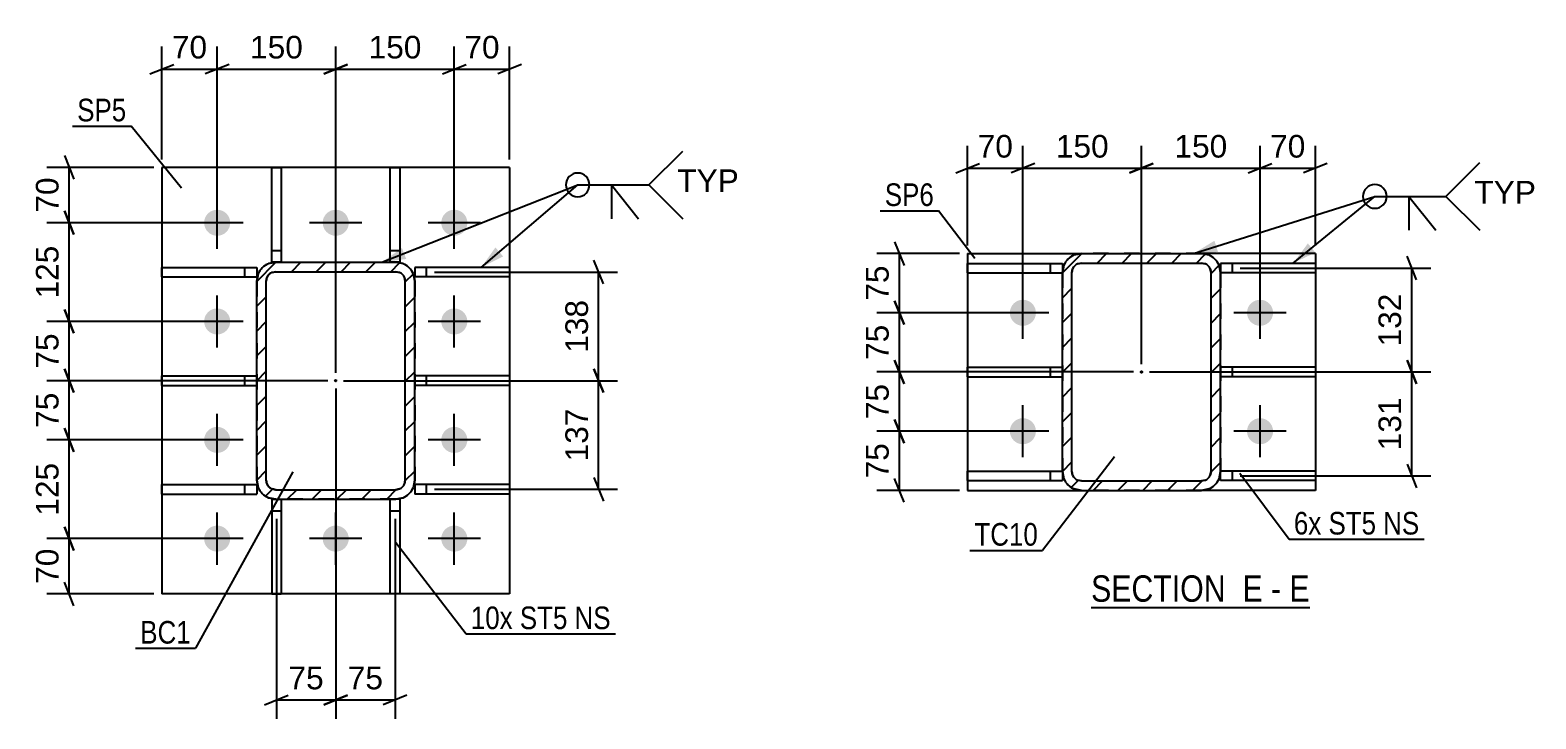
# Model space of a CAD drawing. Header units: millimetres. Extents: x -160 to 681, y -274 to 320.
# Drawn here: x 43.7 to 234.2, y -147 to -59.8 of the extents above; entities that cross this region are included whole.
import ezdxf

# ---------------------------------------------------------------- set-up
doc = ezdxf.new("R2010")
doc.units = ezdxf.units.MM
doc.linetypes.add('DXK_LINE_DOT2', pattern=[3.9198, 1.9599, -1.9599])
doc.linetypes.add('DXK_LINE_DOT3', pattern=[5.9187, 2.979, -0.9799, 0.9799, -0.9799])
doc.styles.add('Arial', font='ARIAL.TTF', dxfattribs={"height": 0.2})
doc.styles.add('Arial Narrow', font='ARIALN.TTF', dxfattribs={"height": 0.2})

# ---------------------------------------------------------------- blocks, each defined once
blk = doc.blocks.new('Unknown-284857079-15 - 17497')
at = {"color": 6, "linetype": 'Continuous'}
blk.add_line((177.89, -132.91), (205.54, -132.91), dxfattribs=at)
at = {"color": 0, "linetype": 'Continuous'}
for points in [[(196, -132.16), (196, -128.66), (177.89, -128.66), (177.89, -132.16)], [(199.61, -132.16), (199.61, -128.66), (197.05, -128.66), (197.05, -132.16)], [(201.93, -132.16), (201.93, -128.66), (200.66, -128.66), (200.66, -132.16)], [(205.54, -132.16), (205.54, -128.66), (202.98, -128.66), (202.98, -132.16)]]:
    blk.add_wipeout(points, dxfattribs=at)
at = {"color": 7, "linetype": 'Continuous', "style": 'Arial Narrow'}
for s, p in [('SECTION ', (177.89, -132.16)), ('E', (197.05, -132.16)), ('E', (202.98, -132.16)), ('-', (200.66, -132.16))]:
    blk.add_text(s, height=3.34, dxfattribs=at).set_placement(p)
blk = doc.blocks.new('Part-284857079-16413 - 16385')
at = {"color": 2, "linetype": 'Continuous'}
for p, q in [((104.33, -117.32), (92.33, -117.32)), ((92.33, -117.32), (92.33, -118.52)), ((104.33, -117.32), (104.33, -118.52)), ((104.33, -118.52), (92.33, -118.52))]:
    blk.add_line(p, q, dxfattribs=at)
at = {"color": 7, "linetype": 'DXK_LINE_DOT2'}
blk.add_line((93.83, -118.52), (93.83, -117.32), dxfattribs=at)
blk = doc.blocks.new('Part-284857079-16411 - 16385')
at = {"color": 2, "linetype": 'Continuous'}
for p, q in [((104.33, -103.57), (92.33, -103.57)), ((104.33, -104.77), (92.33, -104.77)), ((104.33, -103.57), (104.33, -104.77))]:
    blk.add_line(p, q, dxfattribs=at)
at = {"color": 7, "linetype": 'DXK_LINE_DOT2'}
for p, q in [((92.33, -103.57), (92.33, -104.77)), ((93.83, -104.77), (93.83, -103.57))]:
    blk.add_line(p, q, dxfattribs=at)
blk = doc.blocks.new('Part-284857079-16387 - 16385')
at = {"linetype": 'Continuous'}
h = blk.add_hatch(dxfattribs=at)
h.set_pattern_fill('', scale=0.7, style=0, pattern_type=0)
h.set_pattern_definition([(45, (92.1457, -90.6523), (-1.57154, 1.57154), [])])
h.paths.add_polyline_path([(92.33, -91.57), (92.15, -90.65), (91.63, -89.87), (90.85, -89.35), (89.93, -89.17), (74.73, -89.17), (73.81, -89.35), (73.03, -89.87), (72.51, -90.65), (72.33, -91.57), (72.33, -116.77), (72.51, -117.69), (73.03, -118.47), (73.81, -118.99), (74.73, -119.17), (89.93, -119.17), (90.85, -118.99), (91.63, -118.47), (92.15, -117.69), (92.33, -116.77)])
h.paths.add_polyline_path([(91.04, -117.23), (90.78, -117.62), (90.39, -117.88), (89.93, -117.97), (74.73, -117.97), (74.27, -117.88), (73.88, -117.62), (73.62, -117.23), (73.53, -116.77), (73.53, -91.57), (73.62, -91.11), (73.88, -90.72), (74.27, -90.46), (74.73, -90.37), (89.93, -90.37), (90.39, -90.46), (90.78, -90.72), (91.04, -91.11), (91.13, -91.57), (91.13, -116.77)])
blk.add_hatch(color=246, dxfattribs=at).paths.add_polyline_path([(82.33, -104.27, -1), (82.33, -104.07, -1)])
at = {"color": 7, "linetype": 'DXK_LINE_DOT2'}
for p, q in [((73.81, -89.35), (74.73, -89.17)), ((74.73, -89.17), (89.93, -89.17)), ((89.93, -89.17), (90.85, -89.35)), ((72.33, -91.57), (72.51, -90.65)), ((73.62, -91.11), (73.53, -91.57)), ((74.73, -90.37), (74.27, -90.46)), ((74.73, -90.37), (89.93, -90.37)), ((90.39, -90.46), (89.93, -90.37)), ((91.13, -91.57), (91.04, -91.11)), ((92.15, -90.65), (92.33, -91.57)), ((72.33, -91.57), (72.33, -116.77)), ((73.53, -116.77), (73.53, -91.57)), ((91.13, -116.77), (91.13, -91.57)), ((92.33, -91.57), (92.33, -116.77)), ((72.51, -117.69), (72.33, -116.77)), ((73.53, -116.77), (73.62, -117.23)), ((74.27, -117.88), (74.73, -117.97)), ((74.73, -117.97), (89.93, -117.97)), ((89.93, -117.97), (90.39, -117.88)), ((91.04, -117.23), (91.13, -116.77)), ((92.33, -116.77), (92.15, -117.69)), ((74.73, -119.17), (73.81, -118.99)), ((89.93, -119.17), (74.73, -119.17)), ((90.85, -118.99), (89.93, -119.17))]:
    blk.add_line(p, q, dxfattribs=at)
at = {"color": 2, "linetype": 'Continuous'}
for p, q in [((74.73, -89.17), (73.81, -89.35)), ((74.73, -89.17), (89.93, -89.17)), ((90.85, -89.35), (89.93, -89.17)), ((72.51, -90.65), (72.33, -91.57)), ((73.53, -91.57), (73.62, -91.11)), ((74.27, -90.46), (74.73, -90.37)), ((74.73, -90.37), (89.93, -90.37)), ((89.93, -90.37), (90.39, -90.46)), ((91.04, -91.11), (91.13, -91.57)), ((92.33, -91.57), (92.15, -90.65)), ((72.33, -116.77), (72.33, -91.57)), ((73.53, -116.77), (73.53, -91.57)), ((91.13, -116.77), (91.13, -91.57)), ((92.33, -116.77), (92.33, -91.57)), ((72.33, -116.77), (72.51, -117.69)), ((73.62, -117.23), (73.53, -116.77)), ((74.73, -117.97), (74.27, -117.88)), ((74.73, -117.97), (89.93, -117.97)), ((90.39, -117.88), (89.93, -117.97)), ((91.13, -116.77), (91.04, -117.23)), ((92.15, -117.69), (92.33, -116.77)), ((73.81, -118.99), (74.73, -119.17)), ((74.73, -119.17), (89.93, -119.17)), ((89.93, -119.17), (90.85, -118.99))]:
    blk.add_line(p, q, dxfattribs=at)
at = {"color": 7, "linetype": 'DXK_LINE_DOT3'}
blk.add_line((82.33, -104.17), (82.33, -104.17), dxfattribs=at)
at = {"color": 246, "linetype": 'DXK_LINE_DOT2'}
blk.add_line((82.33, -104.17), (82.33, -104.17), dxfattribs=at)
at = {"color": 246, "linetype": 'Continuous'}
blk.add_circle((82.33, -104.17), 0.1, dxfattribs=at)
at = {"color": 7, "linetype": 'DXK_LINE_DOT2'}
for centre, radius, start, end in [((74.73, -91.57), 2.4, 112.5, 157.5), ((89.93, -91.57), 2.4, 22.5, 67.5), ((74.73, -91.57), 1.2, 112.5, 157.5), ((89.93, -91.57), 1.2, 22.5, 67.5), ((74.73, -116.77), 2.4, 202.5, 247.5), ((74.73, -116.77), 1.2, 202.5, 247.5), ((89.93, -116.77), 1.2, 292.5, 337.5), ((89.93, -116.77), 2.4, 292.5, 337.5)]:
    blk.add_arc(centre, radius, start, end, dxfattribs=at)
at = {"color": 2, "linetype": 'Continuous'}
for centre, radius, start, end in [((74.73, -91.57), 2.4, 112.5, 157.5), ((89.93, -91.57), 2.4, 22.5, 67.5), ((74.73, -91.57), 1.2, 112.5, 157.5), ((89.93, -91.57), 1.2, 22.5, 67.5), ((74.73, -116.77), 2.4, 202.5, 247.5), ((74.73, -116.77), 1.2, 202.5, 247.5), ((89.93, -116.77), 1.2, 292.5, 337.5), ((89.93, -116.77), 2.4, 292.5, 337.5)]:
    blk.add_arc(centre, radius, start, end, dxfattribs=at)
blk = doc.blocks.new('Part-284857079-16409 - 16385')
at = {"color": 2, "linetype": 'Continuous'}
for p, q in [((60.33, -77.17), (60.33, -131.17)), ((104.33, -77.17), (60.33, -77.17)), ((104.33, -77.17), (104.33, -131.17)), ((104.33, -131.17), (60.33, -131.17))]:
    blk.add_line(p, q, dxfattribs=at)
blk = doc.blocks.new('Part-284857079-16412 - 16385')
at = {"color": 2, "linetype": 'Continuous'}
for p, q in [((104.33, -89.82), (92.33, -89.82)), ((92.33, -89.82), (92.33, -91.02)), ((104.33, -91.02), (92.33, -91.02)), ((104.33, -89.82), (104.33, -91.02))]:
    blk.add_line(p, q, dxfattribs=at)
at = {"color": 7, "linetype": 'DXK_LINE_DOT2'}
blk.add_line((93.83, -91.02), (93.83, -89.82), dxfattribs=at)
blk = doc.blocks.new('Part-284857079-16414 - 16385')
at = {"color": 2, "linetype": 'Continuous'}
for p, q in [((60.33, -104.77), (60.33, -103.57)), ((60.33, -103.57), (72.33, -103.57)), ((60.33, -104.77), (72.33, -104.77))]:
    blk.add_line(p, q, dxfattribs=at)
at = {"color": 7, "linetype": 'DXK_LINE_DOT2'}
for p, q in [((70.83, -104.77), (70.83, -103.57)), ((72.33, -103.57), (72.33, -104.77))]:
    blk.add_line(p, q, dxfattribs=at)
blk = doc.blocks.new('Part-284857079-16415 - 16385')
at = {"color": 2, "linetype": 'Continuous'}
for p, q in [((60.33, -91.02), (60.33, -89.82)), ((60.33, -89.82), (72.33, -89.82)), ((60.33, -91.02), (72.33, -91.02)), ((72.33, -89.82), (72.33, -91.02))]:
    blk.add_line(p, q, dxfattribs=at)
at = {"color": 7, "linetype": 'DXK_LINE_DOT2'}
blk.add_line((70.83, -91.02), (70.83, -89.82), dxfattribs=at)
blk = doc.blocks.new('Part-284857079-16416 - 16385')
at = {"color": 2, "linetype": 'Continuous'}
for p, q in [((60.33, -118.52), (60.33, -117.32)), ((60.33, -117.32), (72.33, -117.32)), ((72.33, -117.32), (72.33, -118.52)), ((60.33, -118.52), (72.33, -118.52))]:
    blk.add_line(p, q, dxfattribs=at)
at = {"color": 7, "linetype": 'DXK_LINE_DOT2'}
blk.add_line((70.83, -118.52), (70.83, -117.32), dxfattribs=at)
blk = doc.blocks.new('Part-284857079-16417 - 16385')
at = {"color": 2, "linetype": 'Continuous'}
for p, q in [((74.23, -119.17), (74.72, -119.17)), ((74.23, -119.17), (74.23, -131.17)), ((75.43, -119.17), (75.43, -131.17)), ((74.23, -131.17), (75.43, -131.17))]:
    blk.add_line(p, q, dxfattribs=at)
at = {"color": 7, "linetype": 'DXK_LINE_DOT2'}
for p, q in [((74.72, -119.17), (75.43, -119.17)), ((75.43, -119.17), (75.43, -119.17)), ((75.43, -119.17), (75.43, -119.17)), ((74.23, -120.67), (75.43, -120.67))]:
    blk.add_line(p, q, dxfattribs=at)
blk = doc.blocks.new('Part-284857079-16418 - 16385')
at = {"color": 2, "linetype": 'Continuous'}
for p, q in [((89.23, -131.17), (89.23, -119.17)), ((90.43, -119.17), (89.94, -119.17)), ((90.43, -119.17), (90.43, -131.17)), ((90.43, -131.17), (89.23, -131.17))]:
    blk.add_line(p, q, dxfattribs=at)
at = {"color": 7, "linetype": 'DXK_LINE_DOT2'}
for p, q in [((89.23, -119.17), (89.23, -119.17)), ((89.23, -119.17), (89.23, -119.17)), ((89.94, -119.17), (89.23, -119.17)), ((89.23, -120.67), (90.43, -120.67))]:
    blk.add_line(p, q, dxfattribs=at)
blk = doc.blocks.new('Part-284857079-16419 - 16385')
at = {"color": 2, "linetype": 'Continuous'}
for p, q in [((74.23, -89.17), (74.23, -77.17)), ((74.23, -77.17), (75.43, -77.17)), ((75.43, -77.17), (75.43, -89.17)), ((75.43, -89.17), (74.23, -89.17))]:
    blk.add_line(p, q, dxfattribs=at)
at = {"color": 7, "linetype": 'DXK_LINE_DOT2'}
blk.add_line((74.23, -87.67), (75.43, -87.67), dxfattribs=at)
blk = doc.blocks.new('Part-284857079-16420 - 16385')
at = {"color": 2, "linetype": 'Continuous'}
for p, q in [((89.23, -89.17), (89.23, -77.17)), ((89.23, -77.17), (90.43, -77.17)), ((90.43, -77.17), (90.43, -89.17)), ((90.43, -89.17), (89.23, -89.17))]:
    blk.add_line(p, q, dxfattribs=at)
at = {"color": 7, "linetype": 'DXK_LINE_DOT2'}
blk.add_line((89.23, -87.67), (90.43, -87.67), dxfattribs=at)
blk = doc.blocks.new('Bolt-284857079-16506 - 16385')
at = {"linetype": 'Continuous'}
for points in [[(65.68, -84.17, -1), (68.98, -84.17, -1)], [(80.68, -84.17, -1), (83.98, -84.17, -1)], [(95.68, -84.17, -1), (98.98, -84.17, -1)], [(65.68, -96.67, -1), (68.98, -96.67, -1)], [(95.68, -96.67, -1), (98.98, -96.67, -1)], [(65.68, -111.67, -1), (68.98, -111.67, -1)], [(95.68, -111.67, -1), (98.98, -111.67, -1)], [(65.68, -124.17, -1), (68.98, -124.17, -1)], [(80.68, -124.17, -1), (83.98, -124.17, -1)], [(95.68, -124.17, -1), (98.98, -124.17, -1)]]:
    blk.add_hatch(color=1, dxfattribs=at).paths.add_polyline_path(points)
at = {"color": 1, "linetype": 'Continuous'}
for p, q in [((67.33, -87.47), (67.33, -80.87)), ((82.33, -87.47), (82.33, -80.87)), ((97.33, -87.47), (97.33, -80.87)), ((70.63, -84.17), (64.03, -84.17)), ((85.63, -84.17), (79.03, -84.17)), ((100.63, -84.17), (94.03, -84.17)), ((67.33, -99.97), (67.33, -93.37)), ((97.33, -99.97), (97.33, -93.37)), ((70.63, -96.67), (64.03, -96.67)), ((100.63, -96.67), (94.03, -96.67)), ((67.33, -114.97), (67.33, -108.37)), ((97.33, -114.97), (97.33, -108.37)), ((70.63, -111.67), (64.03, -111.67)), ((100.63, -111.67), (94.03, -111.67)), ((67.33, -127.47), (67.33, -120.87)), ((82.33, -127.47), (82.33, -120.87)), ((97.33, -127.47), (97.33, -120.87)), ((70.63, -124.17), (64.03, -124.17)), ((85.63, -124.17), (79.03, -124.17)), ((100.63, -124.17), (94.03, -124.17))]:
    blk.add_line(p, q, dxfattribs=at)
blk = doc.blocks.new('Part-284857079-17549 - 17497')
at = {"color": 2, "linetype": 'Continuous'}
for p, q in [((162.26, -103.67), (162.26, -102.47)), ((162.26, -102.47), (174.26, -102.47)), ((162.26, -103.67), (174.26, -103.67))]:
    blk.add_line(p, q, dxfattribs=at)
at = {"color": 7, "linetype": 'DXK_LINE_DOT2'}
for p, q in [((172.76, -103.67), (172.76, -102.47)), ((174.26, -102.47), (174.26, -103.67))]:
    blk.add_line(p, q, dxfattribs=at)
blk = doc.blocks.new('Part-284857079-17517 - 17497')
at = {"linetype": 'Continuous'}
h = blk.add_hatch(dxfattribs=at)
h.set_pattern_fill('', scale=0.7, style=0, pattern_type=0)
h.set_pattern_definition([(45, (174.2605, -115.6655), (-1.57154, 1.57154), [])])
h.paths.add_polyline_path([(174.26, -90.47), (174.26, -115.67), (174.44, -116.58), (174.96, -117.36), (175.74, -117.88), (176.66, -118.07), (191.86, -118.07), (192.78, -117.88), (193.56, -117.36), (194.08, -116.58), (194.26, -115.67), (194.26, -90.47), (194.08, -89.55), (193.56, -88.77), (192.78, -88.25), (191.86, -88.07), (176.66, -88.07), (175.74, -88.25), (174.96, -88.77), (174.44, -89.55)])
h.paths.add_polyline_path([(175.81, -89.62), (176.2, -89.36), (176.66, -89.27), (191.86, -89.27), (192.32, -89.36), (192.71, -89.62), (192.97, -90.01), (193.06, -90.47), (193.06, -115.67), (192.97, -116.12), (192.71, -116.51), (192.32, -116.77), (191.86, -116.87), (176.66, -116.87), (176.2, -116.77), (175.81, -116.51), (175.55, -116.12), (175.46, -115.67), (175.46, -90.47), (175.55, -90.01)])
blk.add_hatch(color=246, dxfattribs=at).paths.add_polyline_path([(184.26, -103.17, -1), (184.26, -102.97, -1)])
at = {"color": 7, "linetype": 'DXK_LINE_DOT2'}
for p, q in [((175.74, -88.25), (176.66, -88.07)), ((176.66, -89.27), (176.2, -89.36)), ((176.66, -88.07), (191.86, -88.07)), ((176.66, -89.27), (191.86, -89.27)), ((191.86, -88.07), (192.78, -88.25)), ((192.32, -89.36), (191.86, -89.27)), ((174.26, -90.47), (174.44, -89.55)), ((174.26, -90.47), (174.26, -115.67)), ((175.55, -90.01), (175.46, -90.47)), ((175.46, -115.67), (175.46, -90.47)), ((193.06, -90.47), (192.97, -90.01)), ((193.06, -115.67), (193.06, -90.47)), ((194.08, -89.55), (194.26, -90.47)), ((194.26, -90.47), (194.26, -115.67)), ((174.44, -116.58), (174.26, -115.67)), ((175.46, -115.67), (175.55, -116.12)), ((192.97, -116.12), (193.06, -115.67)), ((194.26, -115.67), (194.08, -116.58)), ((176.66, -118.07), (175.74, -117.88)), ((176.2, -116.77), (176.66, -116.87)), ((176.66, -116.87), (191.86, -116.87)), ((176.66, -118.07), (191.86, -118.07)), ((191.86, -116.87), (192.32, -116.77)), ((192.78, -117.88), (191.86, -118.07))]:
    blk.add_line(p, q, dxfattribs=at)
at = {"color": 2, "linetype": 'Continuous'}
for p, q in [((176.66, -88.07), (175.74, -88.25)), ((176.2, -89.36), (176.66, -89.27)), ((176.66, -88.07), (191.86, -88.07)), ((176.66, -89.27), (191.86, -89.27)), ((192.78, -88.25), (191.86, -88.07)), ((191.86, -89.27), (192.32, -89.36)), ((174.44, -89.55), (174.26, -90.47)), ((174.26, -115.67), (174.26, -90.47)), ((175.46, -90.47), (175.55, -90.01)), ((175.46, -115.67), (175.46, -90.47)), ((192.97, -90.01), (193.06, -90.47)), ((193.06, -115.67), (193.06, -90.47)), ((194.26, -90.47), (194.08, -89.55)), ((194.26, -115.67), (194.26, -90.47)), ((174.26, -115.67), (174.44, -116.58)), ((175.55, -116.12), (175.46, -115.67)), ((193.06, -115.67), (192.97, -116.12)), ((194.08, -116.58), (194.26, -115.67)), ((175.74, -117.88), (176.66, -118.07)), ((176.66, -116.87), (176.2, -116.77)), ((176.66, -116.87), (191.86, -116.87)), ((176.66, -118.07), (191.86, -118.07)), ((192.32, -116.77), (191.86, -116.87)), ((191.86, -118.07), (192.78, -117.88))]:
    blk.add_line(p, q, dxfattribs=at)
at = {"color": 7, "linetype": 'DXK_LINE_DOT3'}
blk.add_line((184.26, -103.07), (184.26, -103.07), dxfattribs=at)
at = {"color": 246, "linetype": 'DXK_LINE_DOT2'}
blk.add_line((184.26, -103.07), (184.26, -103.07), dxfattribs=at)
at = {"color": 246, "linetype": 'Continuous'}
blk.add_circle((184.26, -103.07), 0.1, dxfattribs=at)
at = {"color": 7, "linetype": 'DXK_LINE_DOT2'}
for centre, radius, start, end in [((176.66, -90.47), 2.4, 112.5, 157.5), ((176.66, -90.47), 1.2, 112.5, 157.5), ((191.86, -90.47), 1.2, 22.5, 67.5), ((191.86, -90.47), 2.4, 22.5, 67.5), ((176.66, -115.67), 1.2, 202.5, 247.5), ((191.86, -115.67), 1.2, 292.5, 337.5), ((176.66, -115.67), 2.4, 202.5, 247.5), ((191.86, -115.67), 2.4, 292.5, 337.5)]:
    blk.add_arc(centre, radius, start, end, dxfattribs=at)
at = {"color": 2, "linetype": 'Continuous'}
for centre, radius, start, end in [((176.66, -90.47), 2.4, 112.5, 157.5), ((176.66, -90.47), 1.2, 112.5, 157.5), ((191.86, -90.47), 1.2, 22.5, 67.5), ((191.86, -90.47), 2.4, 22.5, 67.5), ((176.66, -115.67), 1.2, 202.5, 247.5), ((191.86, -115.67), 1.2, 292.5, 337.5), ((176.66, -115.67), 2.4, 202.5, 247.5), ((191.86, -115.67), 2.4, 292.5, 337.5)]:
    blk.add_arc(centre, radius, start, end, dxfattribs=at)
blk = doc.blocks.new('Part-284857079-17552 - 17497')
at = {"color": 2, "linetype": 'Continuous'}
for p, q in [((206.26, -102.47), (194.26, -102.47)), ((206.26, -102.47), (206.26, -103.67)), ((206.26, -103.67), (194.26, -103.67))]:
    blk.add_line(p, q, dxfattribs=at)
at = {"color": 7, "linetype": 'DXK_LINE_DOT2'}
for p, q in [((194.26, -102.47), (194.26, -103.67)), ((195.76, -103.67), (195.76, -102.47))]:
    blk.add_line(p, q, dxfattribs=at)
blk = doc.blocks.new('Part-284857079-17520 - 17497')
at = {"color": 2, "linetype": 'Continuous'}
for p, q in [((162.26, -88.07), (162.26, -118.07)), ((162.26, -88.07), (176.66, -88.07)), ((206.26, -88.07), (191.86, -88.07)), ((206.26, -88.07), (206.26, -118.07)), ((162.26, -118.07), (176.66, -118.07)), ((206.26, -118.07), (191.86, -118.07))]:
    blk.add_line(p, q, dxfattribs=at)
at = {"color": 7, "linetype": 'DXK_LINE_DOT2'}
for p, q in [((191.86, -88.07), (176.66, -88.07)), ((191.86, -118.07), (176.66, -118.07))]:
    blk.add_line(p, q, dxfattribs=at)
blk = doc.blocks.new('Part-284857079-17550 - 17497')
at = {"color": 2, "linetype": 'Continuous'}
for p, q in [((162.26, -90.52), (162.26, -89.32)), ((162.26, -89.32), (174.26, -89.32)), ((174.26, -89.32), (174.26, -90.47)), ((162.26, -90.52), (174.26, -90.52))]:
    blk.add_line(p, q, dxfattribs=at)
at = {"color": 7, "linetype": 'DXK_LINE_DOT2'}
for p, q in [((172.76, -90.52), (172.76, -89.32)), ((174.26, -90.47), (174.26, -90.52))]:
    blk.add_line(p, q, dxfattribs=at)
blk = doc.blocks.new('Part-284857079-17551 - 17497')
at = {"color": 2, "linetype": 'Continuous'}
for p, q in [((162.26, -116.82), (162.26, -115.62)), ((162.26, -115.62), (174.26, -115.62)), ((174.26, -115.67), (174.26, -116.82)), ((162.26, -116.82), (174.26, -116.82))]:
    blk.add_line(p, q, dxfattribs=at)
at = {"color": 7, "linetype": 'DXK_LINE_DOT2'}
for p, q in [((172.76, -116.82), (172.76, -115.62)), ((174.26, -115.67), (174.26, -115.62)), ((174.26, -115.62), (174.26, -115.67))]:
    blk.add_line(p, q, dxfattribs=at)
blk = doc.blocks.new('Bolt-284857079-17617 - 17497')
at = {"linetype": 'Continuous'}
for points in [[(167.61, -95.57, -1), (170.91, -95.57, -1)], [(197.61, -95.57, -1), (200.91, -95.57, -1)], [(167.61, -110.57, -1), (170.91, -110.57, -1)], [(197.61, -110.57, -1), (200.91, -110.57, -1)]]:
    blk.add_hatch(color=1, dxfattribs=at).paths.add_polyline_path(points)
at = {"color": 1, "linetype": 'Continuous'}
for p, q in [((169.26, -98.87), (169.26, -92.27)), ((199.26, -98.87), (199.26, -92.27)), ((172.56, -95.57), (165.96, -95.57)), ((202.56, -95.57), (195.96, -95.57)), ((169.26, -113.87), (169.26, -107.27)), ((199.26, -113.87), (199.26, -107.27)), ((172.56, -110.57), (165.96, -110.57)), ((202.56, -110.57), (195.96, -110.57))]:
    blk.add_line(p, q, dxfattribs=at)
blk = doc.blocks.new('Part-284857079-17553 - 17497')
at = {"color": 2, "linetype": 'Continuous'}
for p, q in [((206.26, -89.32), (194.26, -89.32)), ((194.26, -89.32), (194.26, -90.47)), ((206.26, -89.32), (206.26, -90.52)), ((206.26, -90.52), (194.26, -90.52))]:
    blk.add_line(p, q, dxfattribs=at)
at = {"color": 7, "linetype": 'DXK_LINE_DOT2'}
for p, q in [((195.76, -90.52), (195.76, -89.32)), ((194.26, -90.47), (194.26, -90.52))]:
    blk.add_line(p, q, dxfattribs=at)
blk = doc.blocks.new('Part-284857079-17554 - 17497')
at = {"color": 2, "linetype": 'Continuous'}
for p, q in [((206.26, -115.62), (194.26, -115.62)), ((194.26, -116.82), (194.26, -115.67)), ((206.26, -115.62), (206.26, -116.82)), ((206.26, -116.82), (194.26, -116.82))]:
    blk.add_line(p, q, dxfattribs=at)
at = {"color": 7, "linetype": 'DXK_LINE_DOT2'}
for p, q in [((194.26, -115.67), (194.26, -115.62)), ((194.26, -115.62), (194.26, -115.67)), ((195.76, -116.82), (195.76, -115.62))]:
    blk.add_line(p, q, dxfattribs=at)
blk = doc.blocks.new('StraightDimension-284857079-19342 - 16385')
at = {"color": 7, "linetype": 'Continuous'}
for p, q in [((48.01, -110.17), (49.21, -113.17)), ((66.33, -111.67), (45.76, -111.67)), ((48.61, -124.17), (48.61, -111.67)), ((49.21, -125.67), (48.01, -122.67)), ((66.33, -124.17), (45.76, -124.17))]:
    blk.add_line(p, q, dxfattribs=at)
at = {"color": 0}
blk.add_wipeout([(47.86, -113.99), (43.66, -113.99), (43.66, -121.86), (47.86, -121.86)], dxfattribs=at)
at = {"color": 3, "style": 'Arial'}
blk.add_text('125', height=2.865, rotation=90.0002, dxfattribs=at).set_placement((47.26, -121.26))
blk = doc.blocks.new('StraightDimension-284857079-19296 - 16385')
at = {"color": 7, "linetype": 'Continuous'}
for p, q in [((82.33, -103.17), (82.33, -61.87)), ((97.33, -83.17), (97.33, -61.87)), ((83.83, -64.12), (80.83, -65.32)), ((82.33, -64.72), (97.33, -64.72)), ((95.83, -65.32), (98.83, -64.12))]:
    blk.add_line(p, q, dxfattribs=at)
at = {"color": 0}
blk.add_wipeout([(93.76, -63.97), (93.76, -59.77), (85.89, -59.77), (85.89, -63.97)], dxfattribs=at)
at = {"color": 3, "style": 'Arial'}
blk.add_text('150', height=2.865, dxfattribs=at).set_placement((86.49, -63.37))
blk = doc.blocks.new('StraightDimension-284857079-19394 - 16385')
at = {"color": 7, "linetype": 'Continuous'}
for p, q in [((82.33, -105.17), (82.33, -147)), ((74.83, -121.67), (74.83, -147)), ((73.33, -145.2), (76.33, -144)), ((74.83, -144.6), (82.33, -144.6)), ((83.83, -144), (80.83, -145.2))]:
    blk.add_line(p, q, dxfattribs=at)
at = {"color": 0}
blk.add_wipeout([(81.4, -143.85), (81.4, -139.65), (75.75, -139.65), (75.75, -143.85)], dxfattribs=at)
at = {"color": 3, "style": 'Arial'}
blk.add_text('75', height=2.865, dxfattribs=at).set_placement((76.35, -143.25))
blk = doc.blocks.new('StraightDimension-284857079-19341 - 16385')
at = {"color": 7, "linetype": 'Continuous'}
for p, q in [((48.01, -102.67), (49.21, -105.67)), ((81.33, -104.17), (45.76, -104.17)), ((48.61, -111.67), (48.61, -104.17)), ((49.21, -113.17), (48.01, -110.17)), ((66.33, -111.67), (45.76, -111.67))]:
    blk.add_line(p, q, dxfattribs=at)
at = {"color": 0}
blk.add_wipeout([(47.86, -105.1), (43.66, -105.1), (43.66, -110.74), (47.86, -110.74)], dxfattribs=at)
at = {"color": 3, "style": 'Arial'}
blk.add_text('75', height=2.865, rotation=90.0002, dxfattribs=at).set_placement((47.26, -110.14))
blk = doc.blocks.new('StraightDimension-284857079-19339 - 16385')
at = {"color": 7, "linetype": 'Continuous'}
for p, q in [((48.01, -82.67), (49.21, -85.67)), ((66.33, -84.17), (45.76, -84.17)), ((48.61, -96.67), (48.61, -84.17)), ((49.21, -98.17), (48.01, -95.17)), ((66.33, -96.67), (45.76, -96.67))]:
    blk.add_line(p, q, dxfattribs=at)
at = {"color": 0}
blk.add_wipeout([(47.86, -86.49), (43.66, -86.49), (43.66, -94.36), (47.86, -94.36)], dxfattribs=at)
at = {"color": 3, "style": 'Arial'}
blk.add_text('125', height=2.865, rotation=90.0002, dxfattribs=at).set_placement((47.26, -93.76))
blk = doc.blocks.new('StraightDimension-284857079-19340 - 16385')
at = {"color": 7, "linetype": 'Continuous'}
for p, q in [((48.01, -95.17), (49.21, -98.17)), ((66.33, -96.67), (45.76, -96.67)), ((48.61, -104.17), (48.61, -96.67)), ((49.21, -105.67), (48.01, -102.67)), ((81.33, -104.17), (45.76, -104.17))]:
    blk.add_line(p, q, dxfattribs=at)
at = {"color": 0}
blk.add_wipeout([(47.86, -97.6), (43.66, -97.6), (43.66, -103.24), (47.86, -103.24)], dxfattribs=at)
at = {"color": 3, "style": 'Arial'}
blk.add_text('75', height=2.865, rotation=90.0002, dxfattribs=at).set_placement((47.26, -102.64))
blk = doc.blocks.new('StraightDimension-284857079-19295 - 16385')
at = {"color": 7, "linetype": 'Continuous'}
for p, q in [((97.33, -83.17), (97.33, -61.87)), ((104.33, -76.17), (104.33, -61.87)), ((95.83, -65.32), (98.83, -64.12)), ((97.33, -64.72), (104.33, -64.72)), ((105.83, -64.12), (102.83, -65.32))]:
    blk.add_line(p, q, dxfattribs=at)
at = {"color": 0}
blk.add_wipeout([(103.65, -63.97), (103.65, -59.77), (98, -59.77), (98, -63.97)], dxfattribs=at)
at = {"color": 3, "style": 'Arial'}
blk.add_text('70', height=2.865, dxfattribs=at).set_placement((98.6, -63.37))
blk = doc.blocks.new('StraightDimension-284857079-19297 - 16385')
at = {"color": 7, "linetype": 'Continuous'}
for p, q in [((67.33, -83.17), (67.33, -61.87)), ((82.33, -103.17), (82.33, -61.87)), ((68.83, -64.12), (65.83, -65.32)), ((67.33, -64.72), (82.33, -64.72)), ((80.83, -65.32), (83.83, -64.12))]:
    blk.add_line(p, q, dxfattribs=at)
at = {"color": 0}
blk.add_wipeout([(78.76, -63.97), (78.76, -59.77), (70.89, -59.77), (70.89, -63.97)], dxfattribs=at)
at = {"color": 3, "style": 'Arial'}
blk.add_text('150', height=2.865, dxfattribs=at).set_placement((71.49, -63.37))
blk = doc.blocks.new('StraightDimension-284857079-19298 - 16385')
at = {"color": 7, "linetype": 'Continuous'}
for p, q in [((60.33, -76.17), (60.33, -61.87)), ((67.33, -83.17), (67.33, -61.87)), ((58.83, -65.32), (61.83, -64.12)), ((60.33, -64.72), (67.33, -64.72)), ((68.83, -64.12), (65.83, -65.32))]:
    blk.add_line(p, q, dxfattribs=at)
at = {"color": 0}
blk.add_wipeout([(66.65, -63.97), (66.65, -59.77), (61, -59.77), (61, -63.97)], dxfattribs=at)
at = {"color": 3, "style": 'Arial'}
blk.add_text('70', height=2.865, dxfattribs=at).set_placement((61.6, -63.37))
blk = doc.blocks.new('StraightDimension-284857079-19338 - 16385')
at = {"color": 7, "linetype": 'Continuous'}
for p, q in [((48.01, -75.67), (49.21, -78.67)), ((59.33, -77.17), (45.76, -77.17)), ((48.61, -84.17), (48.61, -77.17)), ((49.21, -85.67), (48.01, -82.67)), ((66.33, -84.17), (45.76, -84.17))]:
    blk.add_line(p, q, dxfattribs=at)
at = {"color": 0}
blk.add_wipeout([(47.86, -77.85), (43.66, -77.85), (43.66, -83.49), (47.86, -83.49)], dxfattribs=at)
at = {"color": 3, "style": 'Arial'}
blk.add_text('70', height=2.865, rotation=90.0002, dxfattribs=at).set_placement((47.26, -82.89))
blk = doc.blocks.new('StraightDimension-284857079-19343 - 16385')
at = {"color": 7, "linetype": 'Continuous'}
for p, q in [((48.01, -122.67), (49.21, -125.67)), ((66.33, -124.17), (45.76, -124.17)), ((48.61, -131.17), (48.61, -124.17)), ((59.33, -131.17), (45.76, -131.17)), ((49.21, -132.67), (48.01, -129.67))]:
    blk.add_line(p, q, dxfattribs=at)
at = {"color": 0}
blk.add_wipeout([(47.86, -124.85), (43.66, -124.85), (43.66, -130.49), (47.86, -130.49)], dxfattribs=at)
at = {"color": 3, "style": 'Arial'}
blk.add_text('70', height=2.865, rotation=90.0002, dxfattribs=at).set_placement((47.26, -129.89))
blk = doc.blocks.new('StraightDimension-284857079-19393 - 16385')
at = {"color": 7, "linetype": 'Continuous'}
for p, q in [((82.33, -105.17), (82.33, -147)), ((89.83, -121.67), (89.83, -147)), ((80.83, -145.2), (83.83, -144)), ((82.33, -144.6), (89.83, -144.6)), ((91.33, -144), (88.33, -145.2))]:
    blk.add_line(p, q, dxfattribs=at)
at = {"color": 0}
blk.add_wipeout([(88.9, -143.85), (88.9, -139.65), (83.25, -139.65), (83.25, -143.85)], dxfattribs=at)
at = {"color": 3, "style": 'Arial'}
blk.add_text('75', height=2.865, dxfattribs=at).set_placement((83.85, -143.25))
blk = doc.blocks.new('StraightDimension-284857079-19408 - 16385')
at = {"color": 7, "linetype": 'Continuous'}
for p, q in [((116.19, -91.92), (114.99, -88.92)), ((94.83, -90.42), (117.99, -90.42)), ((115.59, -104.17), (115.59, -90.42)), ((114.99, -102.67), (116.19, -105.67)), ((83.33, -104.17), (117.99, -104.17))]:
    blk.add_line(p, q, dxfattribs=at)
at = {"color": 0}
blk.add_wipeout([(114.84, -93.36), (110.64, -93.36), (110.64, -101.23), (114.84, -101.23)], dxfattribs=at)
at = {"color": 3, "style": 'Arial'}
blk.add_text('138', height=2.865, rotation=90.0002, dxfattribs=at).set_placement((114.24, -100.63))
blk = doc.blocks.new('StraightDimension-284857079-19409 - 16385')
at = {"color": 7, "linetype": 'Continuous'}
for p, q in [((116.19, -105.67), (114.99, -102.67)), ((83.33, -104.17), (117.99, -104.17)), ((115.59, -117.92), (115.59, -104.17)), ((94.83, -117.92), (117.99, -117.92)), ((114.99, -116.42), (116.19, -119.42))]:
    blk.add_line(p, q, dxfattribs=at)
at = {"color": 0}
blk.add_wipeout([(114.84, -107.11), (110.64, -107.11), (110.64, -114.98), (114.84, -114.98)], dxfattribs=at)
at = {"color": 3, "style": 'Arial'}
blk.add_text('137', height=2.865, rotation=90.0002, dxfattribs=at).set_placement((114.24, -114.38))
blk = doc.blocks.new('StraightDimension-284857079-20148 - 17497')
at = {"color": 7, "linetype": 'Continuous'}
for p, q in [((153.03, -94.07), (154.23, -97.07)), ((168.26, -95.57), (150.78, -95.57)), ((153.63, -103.07), (153.63, -95.57)), ((154.23, -104.57), (153.03, -101.57)), ((183.26, -103.07), (150.78, -103.07))]:
    blk.add_line(p, q, dxfattribs=at)
at = {"color": 0}
blk.add_wipeout([(152.88, -96.49), (148.68, -96.49), (148.68, -102.14), (152.88, -102.14)], dxfattribs=at)
at = {"color": 3, "style": 'Arial'}
blk.add_text('75', height=2.865, rotation=90.0002, dxfattribs=at).set_placement((152.28, -101.54))
blk = doc.blocks.new('StraightDimension-284857079-20150 - 17497')
at = {"color": 7, "linetype": 'Continuous'}
for p, q in [((153.03, -109.07), (154.23, -112.07)), ((168.26, -110.57), (150.78, -110.57)), ((153.63, -118.07), (153.63, -110.57)), ((161.26, -118.07), (150.78, -118.07)), ((154.23, -119.57), (153.03, -116.57))]:
    blk.add_line(p, q, dxfattribs=at)
at = {"color": 0}
blk.add_wipeout([(152.88, -111.49), (148.68, -111.49), (148.68, -117.14), (152.88, -117.14)], dxfattribs=at)
at = {"color": 3, "style": 'Arial'}
blk.add_text('75', height=2.865, rotation=90.0002, dxfattribs=at).set_placement((152.28, -116.54))
blk = doc.blocks.new('StraightDimension-284857079-19663 - 17497')
at = {"color": 7, "linetype": 'Continuous'}
for p, q in [((199.26, -94.57), (199.26, -74.42)), ((206.26, -87.07), (206.26, -74.42)), ((197.76, -77.87), (200.76, -76.67)), ((199.26, -77.27), (206.26, -77.27)), ((207.76, -76.67), (204.76, -77.87))]:
    blk.add_line(p, q, dxfattribs=at)
at = {"color": 0}
blk.add_wipeout([(205.58, -76.52), (205.58, -72.32), (199.94, -72.32), (199.94, -76.52)], dxfattribs=at)
at = {"color": 3, "style": 'Arial'}
blk.add_text('70', height=2.865, dxfattribs=at).set_placement((200.54, -75.92))
blk = doc.blocks.new('StraightDimension-284857079-19664 - 17497')
at = {"color": 7, "linetype": 'Continuous'}
for p, q in [((184.26, -102.07), (184.26, -74.42)), ((199.26, -94.57), (199.26, -74.42)), ((185.76, -76.67), (182.76, -77.87)), ((184.26, -77.27), (199.26, -77.27)), ((197.76, -77.87), (200.76, -76.67))]:
    blk.add_line(p, q, dxfattribs=at)
at = {"color": 0}
blk.add_wipeout([(195.7, -76.52), (195.7, -72.32), (187.83, -72.32), (187.83, -76.52)], dxfattribs=at)
at = {"color": 3, "style": 'Arial'}
blk.add_text('150', height=2.865, dxfattribs=at).set_placement((188.43, -75.92))
blk = doc.blocks.new('StraightDimension-284857079-19665 - 17497')
at = {"color": 7, "linetype": 'Continuous'}
for p, q in [((169.26, -94.57), (169.26, -74.42)), ((184.26, -102.07), (184.26, -74.42)), ((170.76, -76.67), (167.76, -77.87)), ((169.26, -77.27), (184.26, -77.27)), ((182.76, -77.87), (185.76, -76.67))]:
    blk.add_line(p, q, dxfattribs=at)
at = {"color": 0}
blk.add_wipeout([(180.7, -76.52), (180.7, -72.32), (172.83, -72.32), (172.83, -76.52)], dxfattribs=at)
at = {"color": 3, "style": 'Arial'}
blk.add_text('150', height=2.865, dxfattribs=at).set_placement((173.43, -75.92))
blk = doc.blocks.new('StraightDimension-284857079-19666 - 17497')
at = {"color": 7, "linetype": 'Continuous'}
for p, q in [((162.26, -87.07), (162.26, -74.42)), ((169.26, -94.57), (169.26, -74.42)), ((160.76, -77.87), (163.76, -76.67)), ((162.26, -77.27), (169.26, -77.27)), ((170.76, -76.67), (167.76, -77.87))]:
    blk.add_line(p, q, dxfattribs=at)
at = {"color": 0}
blk.add_wipeout([(168.58, -76.52), (168.58, -72.32), (162.94, -72.32), (162.94, -76.52)], dxfattribs=at)
at = {"color": 3, "style": 'Arial'}
blk.add_text('70', height=2.865, dxfattribs=at).set_placement((163.54, -75.92))
blk = doc.blocks.new('StraightDimension-284857079-19706 - 17497')
at = {"color": 7, "linetype": 'Continuous'}
for p, q in [((219.06, -91.42), (217.86, -88.42)), ((196.76, -89.92), (220.86, -89.92)), ((218.46, -103.07), (218.46, -89.92)), ((217.86, -101.57), (219.06, -104.57)), ((185.26, -103.07), (220.86, -103.07))]:
    blk.add_line(p, q, dxfattribs=at)
at = {"color": 0}
blk.add_wipeout([(217.71, -92.55), (213.51, -92.55), (213.51, -100.43), (217.71, -100.43)], dxfattribs=at)
at = {"color": 3, "style": 'Arial'}
blk.add_text('132', height=2.865, rotation=90.0002, dxfattribs=at).set_placement((217.11, -99.83))
blk = doc.blocks.new('StraightDimension-284857079-19707 - 17497')
at = {"color": 7, "linetype": 'Continuous'}
for p, q in [((219.06, -104.57), (217.86, -101.57)), ((185.26, -103.07), (220.86, -103.07)), ((218.46, -116.22), (218.46, -103.07)), ((217.86, -114.72), (219.06, -117.72)), ((196.76, -116.22), (220.86, -116.22))]:
    blk.add_line(p, q, dxfattribs=at)
at = {"color": 0}
blk.add_wipeout([(217.71, -105.7), (213.51, -105.7), (213.51, -113.58), (217.71, -113.58)], dxfattribs=at)
at = {"color": 3, "style": 'Arial'}
blk.add_text('131', height=2.865, rotation=90.0002, dxfattribs=at).set_placement((217.11, -112.98))
blk = doc.blocks.new('StraightDimension-284857079-20147 - 17497')
at = {"color": 7, "linetype": 'Continuous'}
for p, q in [((153.03, -86.57), (154.23, -89.57)), ((161.26, -88.07), (150.78, -88.07)), ((153.63, -95.57), (153.63, -88.07)), ((154.23, -97.07), (153.03, -94.07)), ((168.26, -95.57), (150.78, -95.57))]:
    blk.add_line(p, q, dxfattribs=at)
at = {"color": 0}
blk.add_wipeout([(152.88, -88.99), (148.68, -88.99), (148.68, -94.64), (152.88, -94.64)], dxfattribs=at)
at = {"color": 3, "style": 'Arial'}
blk.add_text('75', height=2.865, rotation=90.0002, dxfattribs=at).set_placement((152.28, -94.04))
blk = doc.blocks.new('StraightDimension-284857079-20149 - 17497')
at = {"color": 7, "linetype": 'Continuous'}
for p, q in [((153.03, -101.57), (154.23, -104.57)), ((183.26, -103.07), (150.78, -103.07)), ((153.63, -110.57), (153.63, -103.07)), ((154.23, -112.07), (153.03, -109.07)), ((168.26, -110.57), (150.78, -110.57))]:
    blk.add_line(p, q, dxfattribs=at)
at = {"color": 0}
blk.add_wipeout([(152.88, -103.99), (148.68, -103.99), (148.68, -109.64), (152.88, -109.64)], dxfattribs=at)
at = {"color": 3, "style": 'Arial'}
blk.add_text('75', height=2.865, rotation=90.0002, dxfattribs=at).set_placement((152.28, -109.04))
blk = doc.blocks.new('Mark-284857079-19448 - 16385')
at = {"color": 0}
blk.add_wipeout([(63.99, -137.46), (63.99, -134.46), (57.6, -134.46), (57.6, -137.46)], dxfattribs=at)
blk.add_wipeout([(63.99, -137.46), (63.99, -134.46), (57.6, -134.46), (57.6, -137.46)], dxfattribs=at)
at = {"color": 30, "linetype": 'Continuous'}
for p in [(76.88, -115.72), (57, -138.06)]:
    blk.add_line(p, (64.59, -138.06), dxfattribs=at)
at = {"color": 3, "style": 'Arial Narrow'}
blk.add_text('BC1', height=2.863, dxfattribs=at).set_placement((57.6, -137.46))
blk = doc.blocks.new('MarkSet-284857079-19084 - 16385')
at = {"color": 0}
blk.add_wipeout([(104.72, -135.63), (104.72, -132.63), (99.42, -132.63), (99.42, -135.63)], dxfattribs=at)
blk.add_wipeout([(104.72, -135.63), (104.72, -132.63), (99.42, -132.63), (99.42, -135.63)], dxfattribs=at)
at = {"color": 30, "linetype": 'Continuous'}
blk.add_line((89.91, -124.65), (98.82, -136.23), dxfattribs=at)
at = {"color": 0}
blk.add_wipeout([(111.64, -135.63), (111.64, -132.63), (105.62, -132.63), (105.62, -135.63)], dxfattribs=at)
blk.add_wipeout([(111.64, -135.63), (111.64, -132.63), (105.62, -132.63), (105.62, -135.63)], dxfattribs=at)
at = {"color": 3, "style": 'Arial Narrow'}
for s, p in [('10x', (99.42, -135.63)), ('ST5', (105.62, -135.63))]:
    blk.add_text(s, height=2.863, dxfattribs=at).set_placement(p)
at = {"color": 0}
blk.add_wipeout([(117.11, -135.63), (117.11, -132.63), (112.54, -132.63), (112.54, -135.63)], dxfattribs=at)
blk.add_wipeout([(117.11, -135.63), (117.11, -132.63), (112.54, -132.63), (112.54, -135.63)], dxfattribs=at)
at = {"color": 30, "linetype": 'Continuous'}
blk.add_line((98.82, -136.23), (117.71, -136.23), dxfattribs=at)
at = {"color": 3, "style": 'Arial Narrow'}
blk.add_text('NS', height=2.863, dxfattribs=at).set_placement((112.54, -135.63))
blk = doc.blocks.new('Mark-284857079-19451 - 16385')
at = {"color": 0}
blk.add_wipeout([(55.83, -71.33), (55.83, -68.33), (49.62, -68.33), (49.62, -71.33)], dxfattribs=at)
blk.add_wipeout([(55.83, -71.33), (55.83, -68.33), (49.62, -68.33), (49.62, -71.33)], dxfattribs=at)
at = {"color": 30, "linetype": 'Continuous'}
for p in [(49.02, -71.93), (62.81, -79.81)]:
    blk.add_line(p, (56.43, -71.93), dxfattribs=at)
at = {"color": 3, "style": 'Arial Narrow'}
blk.add_text('SP5', height=2.863, dxfattribs=at).set_placement((49.62, -71.33))
blk = doc.blocks.new('WeldMark-284857079-20066 - 16385')
at = {"linetype": 'Continuous'}
for points in [[(91.25, -88.76), (88.18, -89.17), (90.7, -87.37)], [(103.51, -88.44), (100.74, -89.82), (102.53, -87.3)]]:
    blk.add_hatch(color=30, dxfattribs=at).paths.add_polyline_path(points)
at = {"color": 30, "linetype": 'Continuous'}
for p, q in [((88.18, -89.17), (112.94, -79.38)), ((100.74, -89.82), (112.94, -79.38)), ((112.94, -79.38), (121.94, -79.38))]:
    blk.add_line(p, q, dxfattribs=at)
at = {"color": 3, "linetype": 'Continuous'}
for q in [(120.65, -83.66), (117.22, -83.66)]:
    blk.add_line((117.22, -79.38), q, dxfattribs=at)
for start, end in [(90, 270), (270, 90)]:
    blk.add_arc((112.94, -79.38), 1.5, start, end, dxfattribs=at)
at = {"color": 0, "linetype": 'Continuous'}
blk.add_wipeout([(133.31, -80.28), (133.31, -77.28), (125.54, -77.28), (125.54, -80.28)], dxfattribs=at)
blk.add_wipeout([(133.31, -80.28), (133.31, -77.28), (125.54, -77.28), (125.54, -80.28)], dxfattribs=at)
at = {"color": 3, "linetype": 'Continuous'}
for q in [(126.22, -75.09), (126.22, -83.66)]:
    blk.add_line((121.94, -79.38), q, dxfattribs=at)
at = {"color": 3, "linetype": 'Continuous', "style": 'Arial'}
blk.add_text('TYP', height=2.865, dxfattribs=at).set_placement((125.54, -80.28))
blk = doc.blocks.new('Mark-284857079-20106 - 17497')
at = {"color": 0}
blk.add_wipeout([(158, -82.05), (158, -79.05), (151.79, -79.05), (151.79, -82.05)], dxfattribs=at)
blk.add_wipeout([(158, -82.05), (158, -79.05), (151.79, -79.05), (151.79, -82.05)], dxfattribs=at)
at = {"color": 30, "linetype": 'Continuous'}
for p in [(151.19, -82.65), (163.19, -88.71)]:
    blk.add_line(p, (158.6, -82.65), dxfattribs=at)
at = {"color": 3, "style": 'Arial Narrow'}
blk.add_text('SP6', height=2.863, dxfattribs=at).set_placement((151.79, -82.05))
blk = doc.blocks.new('MarkSet-284857079-19114 - 17497')
at = {"color": 0}
blk.add_wipeout([(207.02, -123.65), (207.02, -120.65), (203.54, -120.65), (203.54, -123.65)], dxfattribs=at)
blk.add_wipeout([(207.02, -123.65), (207.02, -120.65), (203.54, -120.65), (203.54, -123.65)], dxfattribs=at)
at = {"color": 30, "linetype": 'Continuous'}
blk.add_line((196.69, -115.88), (202.94, -124.25), dxfattribs=at)
at = {"color": 0}
blk.add_wipeout([(213.94, -123.65), (213.94, -120.65), (207.92, -120.65), (207.92, -123.65)], dxfattribs=at)
blk.add_wipeout([(213.94, -123.65), (213.94, -120.65), (207.92, -120.65), (207.92, -123.65)], dxfattribs=at)
at = {"color": 3, "style": 'Arial Narrow'}
for s, p in [('6x', (203.54, -123.65)), ('ST5', (207.92, -123.65))]:
    blk.add_text(s, height=2.863, dxfattribs=at).set_placement(p)
at = {"color": 0}
blk.add_wipeout([(219.41, -123.65), (219.41, -120.65), (214.84, -120.65), (214.84, -123.65)], dxfattribs=at)
blk.add_wipeout([(219.41, -123.65), (219.41, -120.65), (214.84, -120.65), (214.84, -123.65)], dxfattribs=at)
at = {"color": 30, "linetype": 'Continuous'}
blk.add_line((202.94, -124.25), (220.01, -124.25), dxfattribs=at)
at = {"color": 3, "style": 'Arial Narrow'}
blk.add_text('NS', height=2.863, dxfattribs=at).set_placement((214.84, -123.65))
blk = doc.blocks.new('Mark-284857079-20103 - 17497')
at = {"color": 0}
blk.add_wipeout([(171.16, -125.06), (171.16, -122.06), (163.13, -122.06), (163.13, -125.06)], dxfattribs=at)
blk.add_wipeout([(171.16, -125.06), (171.16, -122.06), (163.13, -122.06), (163.13, -125.06)], dxfattribs=at)
at = {"color": 30, "linetype": 'Continuous'}
for p in [(180.85, -113.81), (162.53, -125.66)]:
    blk.add_line(p, (171.76, -125.66), dxfattribs=at)
at = {"color": 3, "style": 'Arial Narrow'}
blk.add_text('TC10', height=2.863, dxfattribs=at).set_placement((163.13, -125.06))
blk = doc.blocks.new('WeldMark-284857079-20222 - 17497')
at = {"linetype": 'Continuous'}
for points in [[(193.95, -87.88), (190.86, -88.07), (193.49, -86.45)], [(206.26, -87.95), (203.47, -89.27), (205.31, -86.79)]]:
    blk.add_hatch(color=30, dxfattribs=at).paths.add_polyline_path(points)
at = {"color": 30, "linetype": 'Continuous'}
for p, q in [((190.86, -88.07), (213.78, -80.84)), ((203.47, -89.27), (213.78, -80.84)), ((213.78, -80.84), (222.78, -80.84))]:
    blk.add_line(p, q, dxfattribs=at)
at = {"color": 3, "linetype": 'Continuous'}
for q in [(221.5, -85.12), (218.07, -85.12)]:
    blk.add_line((218.07, -80.84), q, dxfattribs=at)
for start, end in [(90, 270), (270, 90)]:
    blk.add_arc((213.78, -80.84), 1.5, start, end, dxfattribs=at)
at = {"color": 0, "linetype": 'Continuous'}
blk.add_wipeout([(234.16, -81.74), (234.16, -78.74), (226.38, -78.74), (226.38, -81.74)], dxfattribs=at)
blk.add_wipeout([(234.16, -81.74), (234.16, -78.74), (226.38, -78.74), (226.38, -81.74)], dxfattribs=at)
at = {"color": 3, "linetype": 'Continuous'}
for q in [(227.07, -76.55), (227.07, -85.12)]:
    blk.add_line((222.78, -80.84), q, dxfattribs=at)
at = {"color": 3, "linetype": 'Continuous', "style": 'Arial'}
blk.add_text('TYP', height=2.865, dxfattribs=at).set_placement((226.38, -81.74))

msp = doc.modelspace()

# ---------------------------------------------------------------- block references
for name in ['Part-284857079-16409 - 16385', 'Part-284857079-16419 - 16385', 'Part-284857079-16420 - 16385', 'Bolt-284857079-16506 - 16385', 'Part-284857079-16387 - 16385', 'Part-284857079-17520 - 17497', 'Part-284857079-17550 - 17497', 'Part-284857079-17517 - 17497', 'Part-284857079-17553 - 17497', 'Part-284857079-16415 - 16385', 'Part-284857079-16412 - 16385', 'Bolt-284857079-17617 - 17497', 'Part-284857079-17549 - 17497', 'Part-284857079-17552 - 17497', 'Part-284857079-16414 - 16385', 'Part-284857079-16411 - 16385', 'Part-284857079-17551 - 17497', 'Part-284857079-17554 - 17497', 'Part-284857079-16416 - 16385', 'Part-284857079-16413 - 16385', 'Part-284857079-16417 - 16385', 'Part-284857079-16418 - 16385', 'Unknown-284857079-15 - 17497']:
    msp.add_blockref(name, (0, 0))

# ---------------------------------------------------------------- next in the draw order: block references
for name in ['StraightDimension-284857079-19296 - 16385', 'StraightDimension-284857079-19663 - 17497', 'StraightDimension-284857079-19339 - 16385', 'StraightDimension-284857079-20148 - 17497', 'StraightDimension-284857079-19394 - 16385', 'StraightDimension-284857079-19342 - 16385', 'StraightDimension-284857079-20150 - 17497']:
    msp.add_blockref(name, (0, 0))

# ---------------------------------------------------------------- next in the draw order: block references
for name in ['StraightDimension-284857079-19295 - 16385', 'StraightDimension-284857079-19664 - 17497', 'StraightDimension-284857079-19341 - 16385', 'Mark-284857079-20103 - 17497', 'StraightDimension-284857079-19343 - 16385']:
    msp.add_blockref(name, (0, 0))

# ---------------------------------------------------------------- next in the draw order: block references
for name in ['StraightDimension-284857079-19665 - 17497', 'StraightDimension-284857079-19340 - 16385', 'Mark-284857079-19448 - 16385']:
    msp.add_blockref(name, (0, 0))

# ---------------------------------------------------------------- next in the draw order: block references
for name in ['StraightDimension-284857079-19297 - 16385', 'StraightDimension-284857079-19666 - 17497', 'StraightDimension-284857079-19706 - 17497', 'StraightDimension-284857079-20149 - 17497', 'StraightDimension-284857079-19393 - 16385']:
    msp.add_blockref(name, (0, 0))

# ---------------------------------------------------------------- next in the draw order: block references
for name in ['StraightDimension-284857079-19298 - 16385', 'WeldMark-284857079-20222 - 17497', 'StraightDimension-284857079-20147 - 17497', 'StraightDimension-284857079-19408 - 16385', 'StraightDimension-284857079-19707 - 17497', 'MarkSet-284857079-19084 - 16385']:
    msp.add_blockref(name, (0, 0))

# ---------------------------------------------------------------- next in the draw order: block references
for name in ['StraightDimension-284857079-19338 - 16385', 'WeldMark-284857079-20066 - 16385', 'Mark-284857079-20106 - 17497', 'StraightDimension-284857079-19409 - 16385', 'MarkSet-284857079-19114 - 17497']:
    msp.add_blockref(name, (0, 0))

# ---------------------------------------------------------------- next in the draw order: block references
msp.add_blockref('Mark-284857079-19451 - 16385', (0, 0))

doc.saveas('drawing.dxf')
